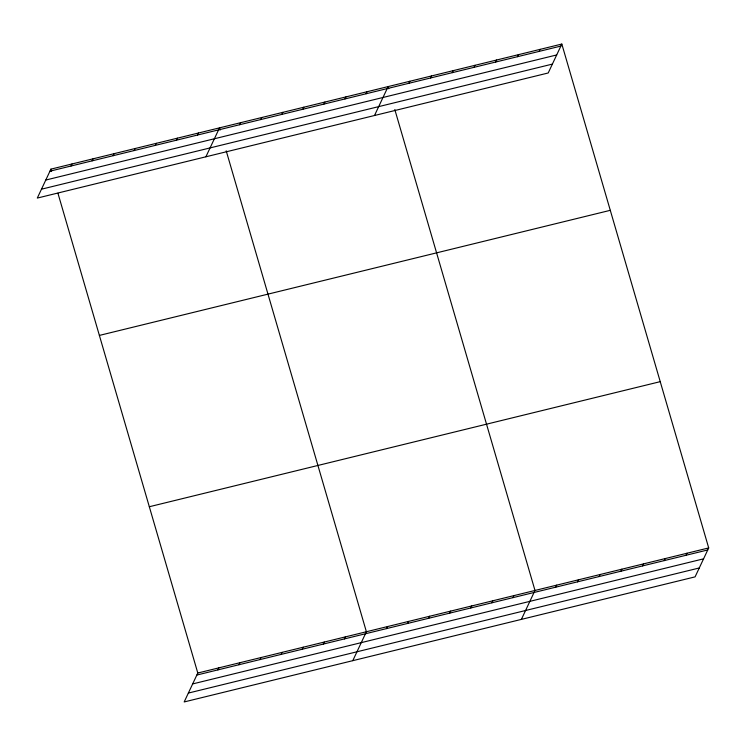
<?xml version="1.0" encoding="UTF-8"?>
<svg xmlns="http://www.w3.org/2000/svg" width="746" height="746" viewBox="0 0 746 746"><rect width="100%" height="100%" fill="white"/><g stroke="black" fill="none" stroke-linecap="round" stroke-linejoin="round"><path stroke-width="1.12" d="M50.915 169.137L37.3 198.072L548.207 72.977L561.822 44.051L50.915 169.137L51.549 171.328M71.038 166.004L71.989 163.98M92.112 160.847L93.063 158.823M113.187 155.69L114.138 153.657M134.261 150.524L135.213 148.501M155.336 145.367L156.287 143.344M176.41 140.201L177.361 138.178M197.485 135.045L198.436 133.021M205.896 156.791L219.511 127.864L220.154 130.046M239.634 124.722L240.585 122.698M260.708 119.565L261.66 117.542M281.783 114.408L282.734 112.376M302.857 109.242L303.808 107.219M323.932 104.086L324.883 102.062M345.006 98.929L345.957 96.896M366.081 93.763L367.041 91.739M374.501 115.509L388.116 86.583L388.75 88.765M408.873 83.291L409.824 81.267M430.582 77.976L431.542 75.943M452.3 72.651L453.251 70.628M474.018 67.336L474.969 65.312M57.927 193.205L197.793 673.023L184.178 701.949L695.086 576.863L708.7 547.928L561.822 44.051M495.726 62.021L496.677 59.997M217.916 669.889L218.867 667.866M517.444 56.705L518.395 54.682M238.99 664.733L239.942 662.7M539.153 51.39L540.104 49.367M260.065 659.567L261.016 657.543M281.139 654.41L282.091 652.386M302.214 649.244L303.165 647.22M323.288 644.087L324.24 642.064M344.363 638.93L345.314 636.907M352.783 660.667L366.389 631.741L226.206 150.832M386.512 628.608L387.463 626.584M407.586 623.451L408.538 621.427M428.661 618.285L429.621 616.261M449.735 613.128L450.696 611.105M470.81 607.971L471.77 605.938M491.884 602.805L492.845 600.782M512.968 597.649L513.919 595.625M521.379 619.394L534.994 590.459L394.811 109.55M555.751 587.167L556.702 585.144M577.469 581.852L578.42 579.828M599.178 576.537L600.129 574.513M620.896 571.222L621.847 569.198M642.604 565.906L643.556 563.883M664.322 560.591L665.273 558.567M686.031 555.276L686.982 553.243M49.963 171.17L560.871 46.075M45.786 180.047L556.693 54.952M41.478 189.195L552.385 64.1M99.386 335.42L610.293 210.325M149.321 506.739L660.229 381.654M197.793 673.023L708.7 547.928M196.841 675.046L707.749 549.951M192.664 683.923L703.571 558.829M188.356 693.071L699.263 567.976"/></g></svg>
